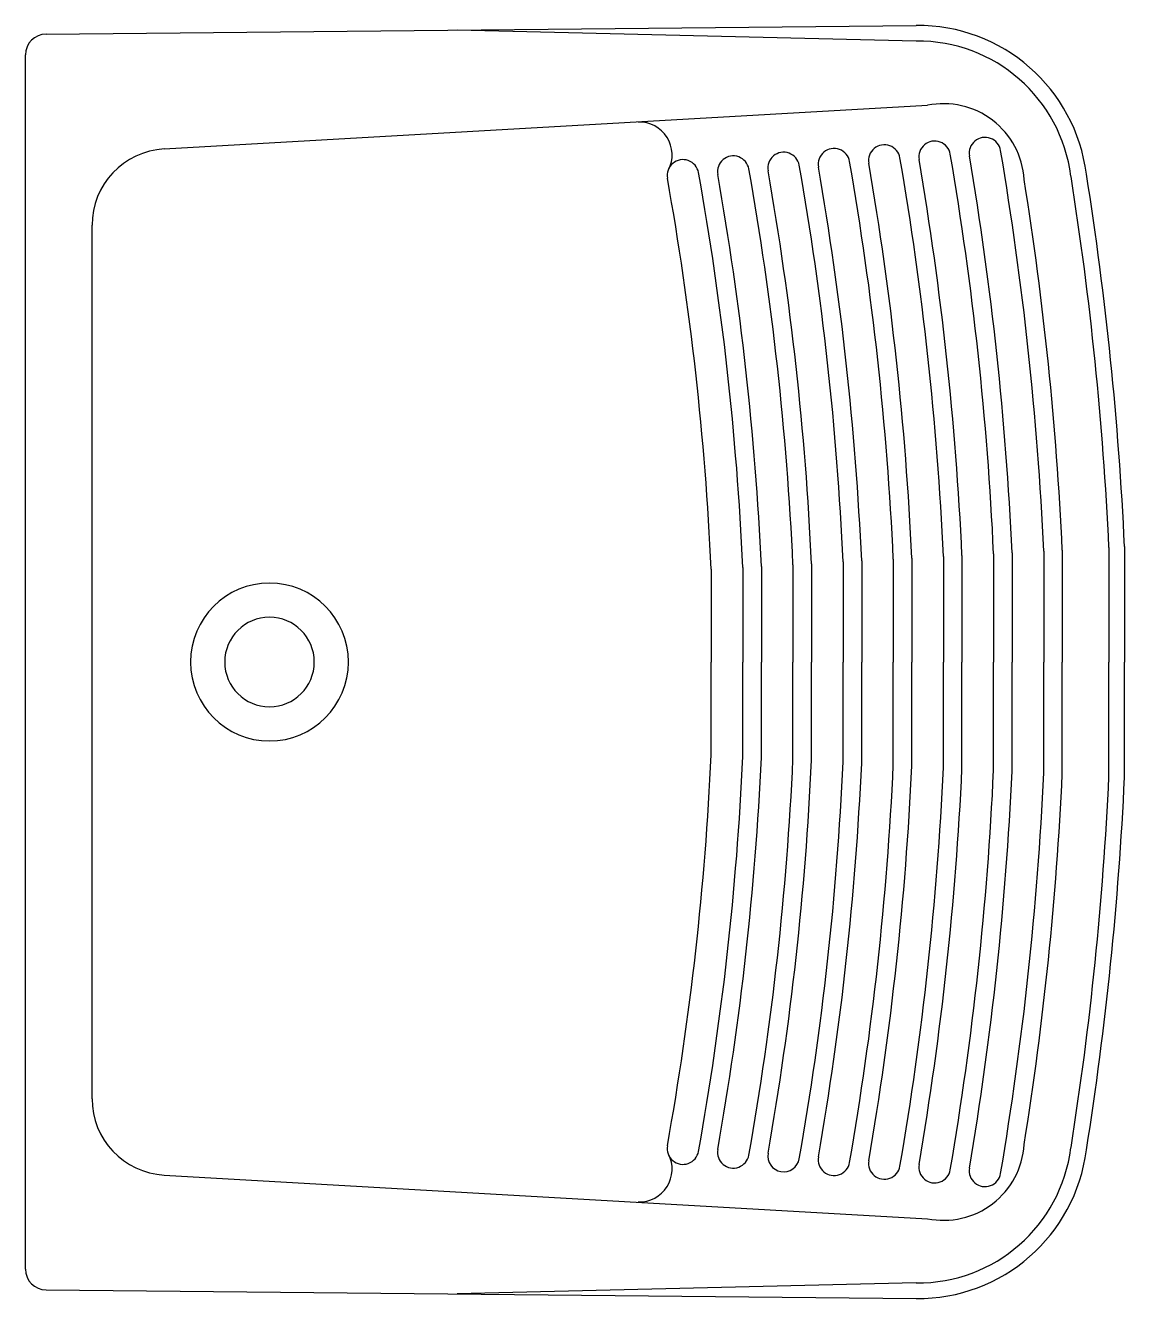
# Model space of a CAD drawing. Header units: millimetres. Extents: x -3044.276 to -3043.748, y 2886.225 to 2886.837.
import ezdxf

# ---------------------------------------------------------------- set-up
doc = ezdxf.new("R2010")
doc.units = ezdxf.units.MM
doc.header["$LTSCALE"] = 10
doc.layers.add('Serviço_Tanques', color=2, linetype='Continuous')

msp = doc.modelspace()

# ---------------------------------------------------------------- linework, layer by layer
at = {"layer": 'Serviço_Tanques'}
for p, q in [((-3044.26623, 2886.83272), (-3043.84787, 2886.83687)), ((-3043.84779, 2886.82936), (-3044.06855, 2886.83468)), ((-3044.27613, 2886.23878), (-3044.27613, 2886.82273)), ((-3043.75515, 2886.58583), (-3043.75515, 2886.53075)), ((-3043.74765, 2886.58624), (-3043.74765, 2886.53075)), ((-3043.75515, 2886.47567), (-3043.75515, 2886.53075)), ((-3043.74765, 2886.47526), (-3043.74765, 2886.53075)), ((-3044.26623, 2886.22878), (-3043.84787, 2886.22464)), ((-3043.84779, 2886.23214), (-3044.06855, 2886.22682))]:
    msp.add_line(p, q, dxfattribs=at)
at = {"layer": 'Serviço_Tanques', "color": 1}
for p, q in [((-3044.20945, 2886.77749), (-3043.84245, 2886.79847)), ((-3044.2441, 2886.32071), (-3044.2441, 2886.7408)), ((-3043.81061, 2886.5828), (-3043.81061, 2886.53075)), ((-3043.8017, 2886.58329), (-3043.8017, 2886.53075)), ((-3043.7865, 2886.58412), (-3043.7865, 2886.53075)), ((-3043.77759, 2886.58461), (-3043.77759, 2886.53075)), ((-3043.93119, 2886.57621), (-3043.93119, 2886.53075)), ((-3043.92228, 2886.5767), (-3043.92228, 2886.53075)), ((-3043.90707, 2886.57753), (-3043.90707, 2886.53075)), ((-3043.89816, 2886.57801), (-3043.89816, 2886.53075)), ((-3043.88296, 2886.57885), (-3043.88296, 2886.53075)), ((-3043.87405, 2886.57933), (-3043.87405, 2886.53075)), ((-3043.85884, 2886.58016), (-3043.85884, 2886.53075)), ((-3043.84993, 2886.58065), (-3043.84993, 2886.53075)), ((-3043.83473, 2886.58148), (-3043.83473, 2886.53075)), ((-3043.82582, 2886.58197), (-3043.82582, 2886.53075)), ((-3043.94639, 2886.57538), (-3043.94639, 2886.53075)), ((-3043.94639, 2886.48613), (-3043.94639, 2886.53075)), ((-3043.93119, 2886.4853), (-3043.93119, 2886.53075)), ((-3043.92228, 2886.48481), (-3043.92228, 2886.53075)), ((-3043.90707, 2886.48398), (-3043.90707, 2886.53075)), ((-3043.89816, 2886.48349), (-3043.89816, 2886.53075)), ((-3043.88296, 2886.48266), (-3043.88296, 2886.53075)), ((-3043.87405, 2886.48217), (-3043.87405, 2886.53075)), ((-3043.85884, 2886.48134), (-3043.85884, 2886.53075)), ((-3043.84993, 2886.48085), (-3043.84993, 2886.53075)), ((-3043.83473, 2886.48002), (-3043.83473, 2886.53075)), ((-3043.82582, 2886.47953), (-3043.82582, 2886.53075)), ((-3043.81061, 2886.4787), (-3043.81061, 2886.53075)), ((-3043.8017, 2886.47821), (-3043.8017, 2886.53075)), ((-3043.7865, 2886.47738), (-3043.7865, 2886.53075)), ((-3043.77759, 2886.4769), (-3043.77759, 2886.53075)), ((-3044.20945, 2886.28402), (-3043.84245, 2886.26303))]:
    msp.add_line(p, q, dxfattribs=at)
at = {"layer": 'Serviço_Tanques'}
for centre, radius, start, end in [((-3043.84706, 2886.75519), 0.08168, 7.16809, 90.56727), ((-3044.26613, 2886.82273), 0.01, 90.56727, 180), ((-3043.84706, 2886.75519), 0.07417, 7.16809, 90.56727), ((-3045.376, 2886.51024), 1.62261, 2.67032, 9.00494), ((-3045.376, 2886.51024), 1.63012, 2.67244, 9.00494), ((-3045.376, 2886.55127), 1.62261, 350.99506, 357.32968), ((-3045.376, 2886.55127), 1.63012, 350.99506, 357.32756), ((-3043.84706, 2886.30631), 0.08168, 269.43273, 352.83191), ((-3043.84706, 2886.30631), 0.07417, 269.43273, 352.83191), ((-3044.26613, 2886.23878), 0.01, 180, 269.43273)]:
    msp.add_arc(centre, radius, start, end, dxfattribs=at)
at = {"layer": 'Serviço_Tanques', "color": 1}
for centre, radius, start, end in [((-3043.83469, 2886.76041), 0.03885, 3.60721, 101.51906), ((-3043.98094, 2886.77464), 0.01575, 332.79874, 91.88269), ((-3043.86315, 2886.77187), 0.00761, 9.81183, 189.81184), ((-3043.83895, 2886.77366), 0.00761, 9.72487, 189.72488), ((-3043.81476, 2886.77544), 0.00761, 9.64055, 189.64056), ((-3044.20735, 2886.7408), 0.03675, 93.27245, 180), ((-3043.95998, 2886.76474), 0.00761, 10.18906, 190.18907), ((-3043.93577, 2886.76652), 0.00761, 10.09007, 190.09008), ((-3043.91156, 2886.76831), 0.00761, 9.9943, 189.9943), ((-3043.88735, 2886.77009), 0.00761, 9.90159, 189.9016), ((-3045.376, 2886.51024), 1.54292, 2.64658, 9.81184), ((-3045.376, 2886.51024), 1.55184, 2.64936, 9.72487), ((-3045.376, 2886.51024), 1.56707, 2.65403, 9.72487), ((-3045.376, 2886.51024), 1.57599, 2.65672, 9.64056), ((-3045.376, 2886.51024), 1.59122, 2.66125, 9.64056), ((-3045.376, 2886.51024), 1.44632, 2.61429, 10.18907), ((-3045.376, 2886.51024), 1.47047, 2.62276, 10.09007), ((-3045.376, 2886.51024), 1.47939, 2.62582, 9.9943), ((-3045.376, 2886.51024), 1.49462, 2.63096, 9.9943), ((-3045.376, 2886.51024), 1.50354, 2.63392, 9.9016), ((-3045.376, 2886.51024), 1.51877, 2.63889, 9.9016), ((-3045.376, 2886.51024), 1.52769, 2.64176, 9.81184), ((-3045.376, 2886.51024), 1.43109, 2.60881, 10.18907), ((-3045.376, 2886.51024), 1.45524, 2.61746, 10.09007), ((-3045.376, 2886.51024), 1.60014, 2.66387, 9.08331), ((-3044.15879, 2886.53075), 0.03796, 0, 180), ((-3044.15879, 2886.53075), 0.02152, 0, 180), ((-3044.15879, 2886.53075), 0.03796, 180, 0), ((-3044.15879, 2886.53075), 0.02152, 180, 0), ((-3044.15879, 2886.53075), 0.02152, 180, 0), ((-3045.376, 2886.55127), 1.43109, 349.81093, 357.39119), ((-3045.376, 2886.55127), 1.44632, 349.81093, 357.38571), ((-3045.376, 2886.55127), 1.45524, 349.90993, 357.38254), ((-3045.376, 2886.55127), 1.47047, 349.90993, 357.37724), ((-3045.376, 2886.55127), 1.47939, 350.0057, 357.37418), ((-3045.376, 2886.55127), 1.49462, 350.0057, 357.36904), ((-3045.376, 2886.55127), 1.50354, 350.0984, 357.36608), ((-3045.376, 2886.55127), 1.51877, 350.0984, 357.36111), ((-3045.376, 2886.55127), 1.52769, 350.18816, 357.35824), ((-3045.376, 2886.55127), 1.54292, 350.18816, 357.35342), ((-3045.376, 2886.55127), 1.55184, 350.27513, 357.35064), ((-3045.376, 2886.55127), 1.56707, 350.27513, 357.34597), ((-3045.376, 2886.55127), 1.57599, 350.35944, 357.34328), ((-3045.376, 2886.55127), 1.59122, 350.35944, 357.33875), ((-3045.376, 2886.55127), 1.60014, 350.91669, 357.33613), ((-3044.20735, 2886.32071), 0.03675, 180, 266.72755), ((-3043.95998, 2886.29676), 0.00761, 169.81093, 349.81094), ((-3043.93577, 2886.29498), 0.00761, 169.90992, 349.90993), ((-3043.91156, 2886.2932), 0.00761, 170.0057, 350.0057), ((-3043.83469, 2886.30109), 0.03885, 258.48094, 356.39279), ((-3043.98094, 2886.28686), 0.01575, 268.11731, 27.20126), ((-3043.88735, 2886.29141), 0.00761, 170.0984, 350.09841), ((-3043.86315, 2886.28963), 0.00761, 170.18816, 350.18817), ((-3043.83895, 2886.28785), 0.00761, 170.27512, 350.27513), ((-3043.81476, 2886.28606), 0.00761, 170.35944, 350.35945)]:
    msp.add_arc(centre, radius, start, end, dxfattribs=at)

doc.saveas('drawing.dxf')
